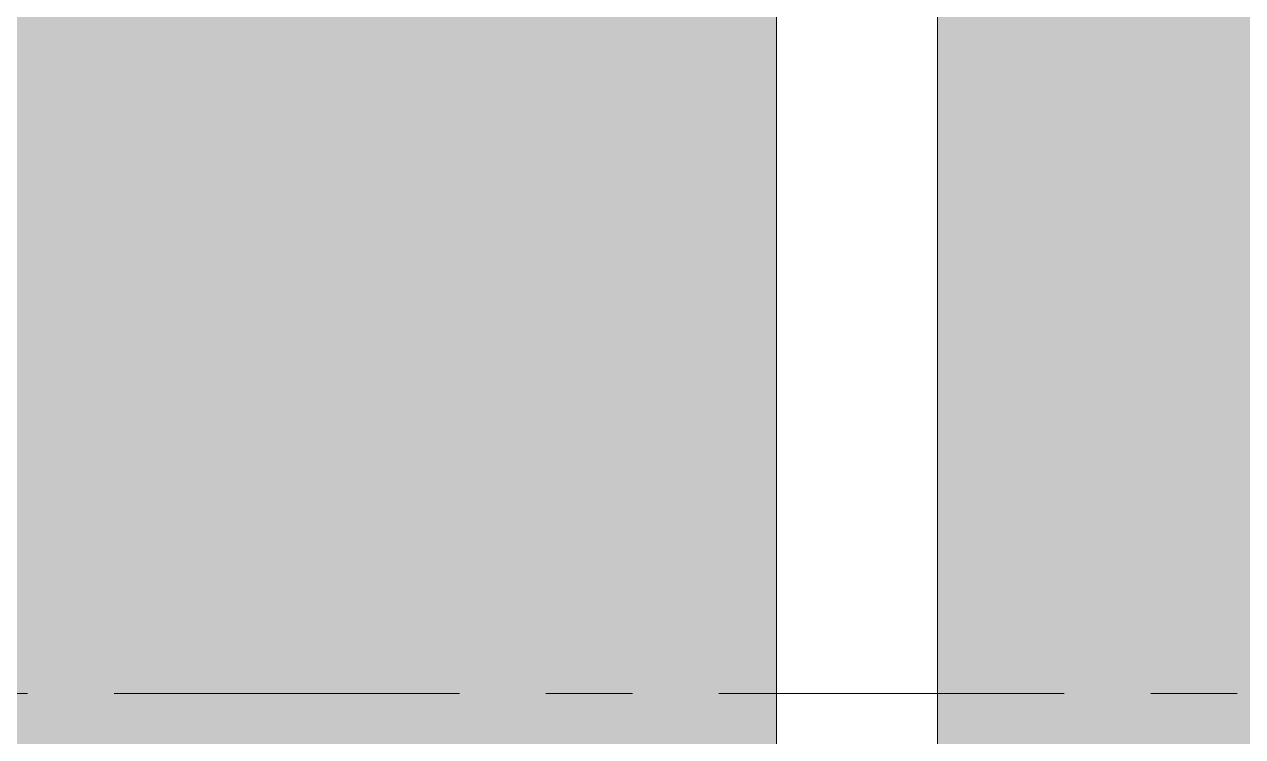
# Model space of a CAD drawing. Header units: inches. Extents: x 20139 to 37433, y -23296 to -20170.
# Drawn here: x 31332.778 to 31334.541, y -22543.115 to -22542.084 of the extents above; entities that cross this region are included whole.
import ezdxf

# ---------------------------------------------------------------- set-up
doc = ezdxf.new("R2010")
doc.units = ezdxf.units.IN
doc.header["$MEASUREMENT"] = 0
doc.linetypes.add('Grid Line 1_2_', pattern=[0.875, 0.5, -0.125, 0.125, -0.125])
for name, color, linetype, lineweight in [('A-GLAZ-CWMG', 51, 'Continuous', 9), ('S-COLS', 52, 'Continuous', 9), ('S-GRID', 1, 'Continuous', 9)]:
    doc.layers.add(name, color=color, linetype=linetype, lineweight=lineweight)

# ---------------------------------------------------------------- blocks, each defined once
blk = doc.blocks.new('HSS-Hollow Structural Section-Column - HSS6X6X1_4-V88-Level 1')
at = {"layer": 'S-COLS'}
h = blk.add_hatch(dxfattribs=at)
h.set_pattern_fill('FP_24', color=256, style=0, pattern_type=2)
h.set_pattern_definition([(225, (31331.1, -22543.053), (23.758788, -23.758788), []), (225, (31331.1, -22579.053), (23.758788, -23.758788), [])])
h.paths.add_polyline_path([(-2.534, 3), (-2.8635, 2.8635), (-3, 2.534), (-2.6988, 2.6988)], flags=0)
h.paths.add_polyline_path([(2.534, 3), (-2.534, 3), (-2.534, 2.767), (2.534, 2.767)], flags=0)
h.paths.add_polyline_path([(2.534, 3), (2.6988, 2.6988), (3, 2.534), (2.8635, 2.8635)], flags=0)
h.paths.add_polyline_path([(-3, -2.534), (-2.8635, -2.8635), (-2.534, -3), (-2.6988, -2.6988)], flags=0)
h.paths.add_polyline_path([(-2.767, 2.534), (-3, 2.534), (-3, -2.534), (-2.767, -2.534)], flags=0)
h.paths.add_polyline_path([(3, -2.534), (2.6988, -2.6988), (2.534, -3), (2.8635, -2.8635)], flags=0)
h.paths.add_polyline_path([(3, 2.534), (2.767, 2.534), (2.767, -2.534), (3, -2.534)], flags=0)
h.paths.add_polyline_path([(-2.534, -2.767), (-2.534, -3), (2.534, -3), (2.534, -2.767)], flags=0)
at = {"layer": 'S-COLS', "lineweight": 15}
for p, q in [((-3, -2.534), (-3, 2.534)), ((-2.767, 2.534), (-2.767, -2.534))]:
    blk.add_line(p, q, dxfattribs=at)
blk = doc.blocks.new('Rectangular Mullion - Rectangular Mullion 1-V110-Level 1')
at = {"layer": 'A-GLAZ-CWMG'}
h = blk.add_hatch(color=256, dxfattribs=at)
h.paths.add_polyline_path([(22070.2652, -22545.0528), (22075.4072, -22545.0528), (22075.4072, -22544.3028), (22069.8732, -22544.3028), (22069.8732, -22545.0528)], flags=0)
h.paths.add_polyline_path([(22096.8277, -22545.0528), (22096.8277, -22544.3028), (22075.6402, -22544.3028), (22075.6402, -22545.0528), (22078.4948, -22545.0528)], flags=0)
h.paths.add_polyline_path([(22069.8732, -22543.3028), (22075.4072, -22543.3028), (22075.4072, -22541.0528), (22070.2652, -22541.0528), (22070.2652, -22542.9278), (22069.8732, -22542.9278)], flags=0)
h.paths.add_polyline_path([(22096.8277, -22543.3028), (22096.8277, -22541.0528), (22075.6402, -22541.0528), (22075.6402, -22543.3028), (22078.4948, -22543.3028)], flags=0)

msp = doc.modelspace()

# ---------------------------------------------------------------- linework, layer by layer
at = {"layer": 'S-GRID', "linetype": 'Grid Line 1_2_'}
msp.add_line((35864.15762, -22543.05281), (30957.043, -22543.05281), dxfattribs=at)

# ---------------------------------------------------------------- block references
at = {"layer": 'A-GLAZ-CWMG'}
msp.add_blockref('Rectangular Mullion - Rectangular Mullion 1-V110-Level 1', (9258.45897, 0), dxfattribs=at)
at = {"layer": 'S-COLS', "rotation": 180}
msp.add_blockref('HSS-Hollow Structural Section-Column - HSS6X6X1_4-V88-Level 1', (31331.09919, -22543.05281), dxfattribs=at)

doc.saveas('drawing.dxf')
